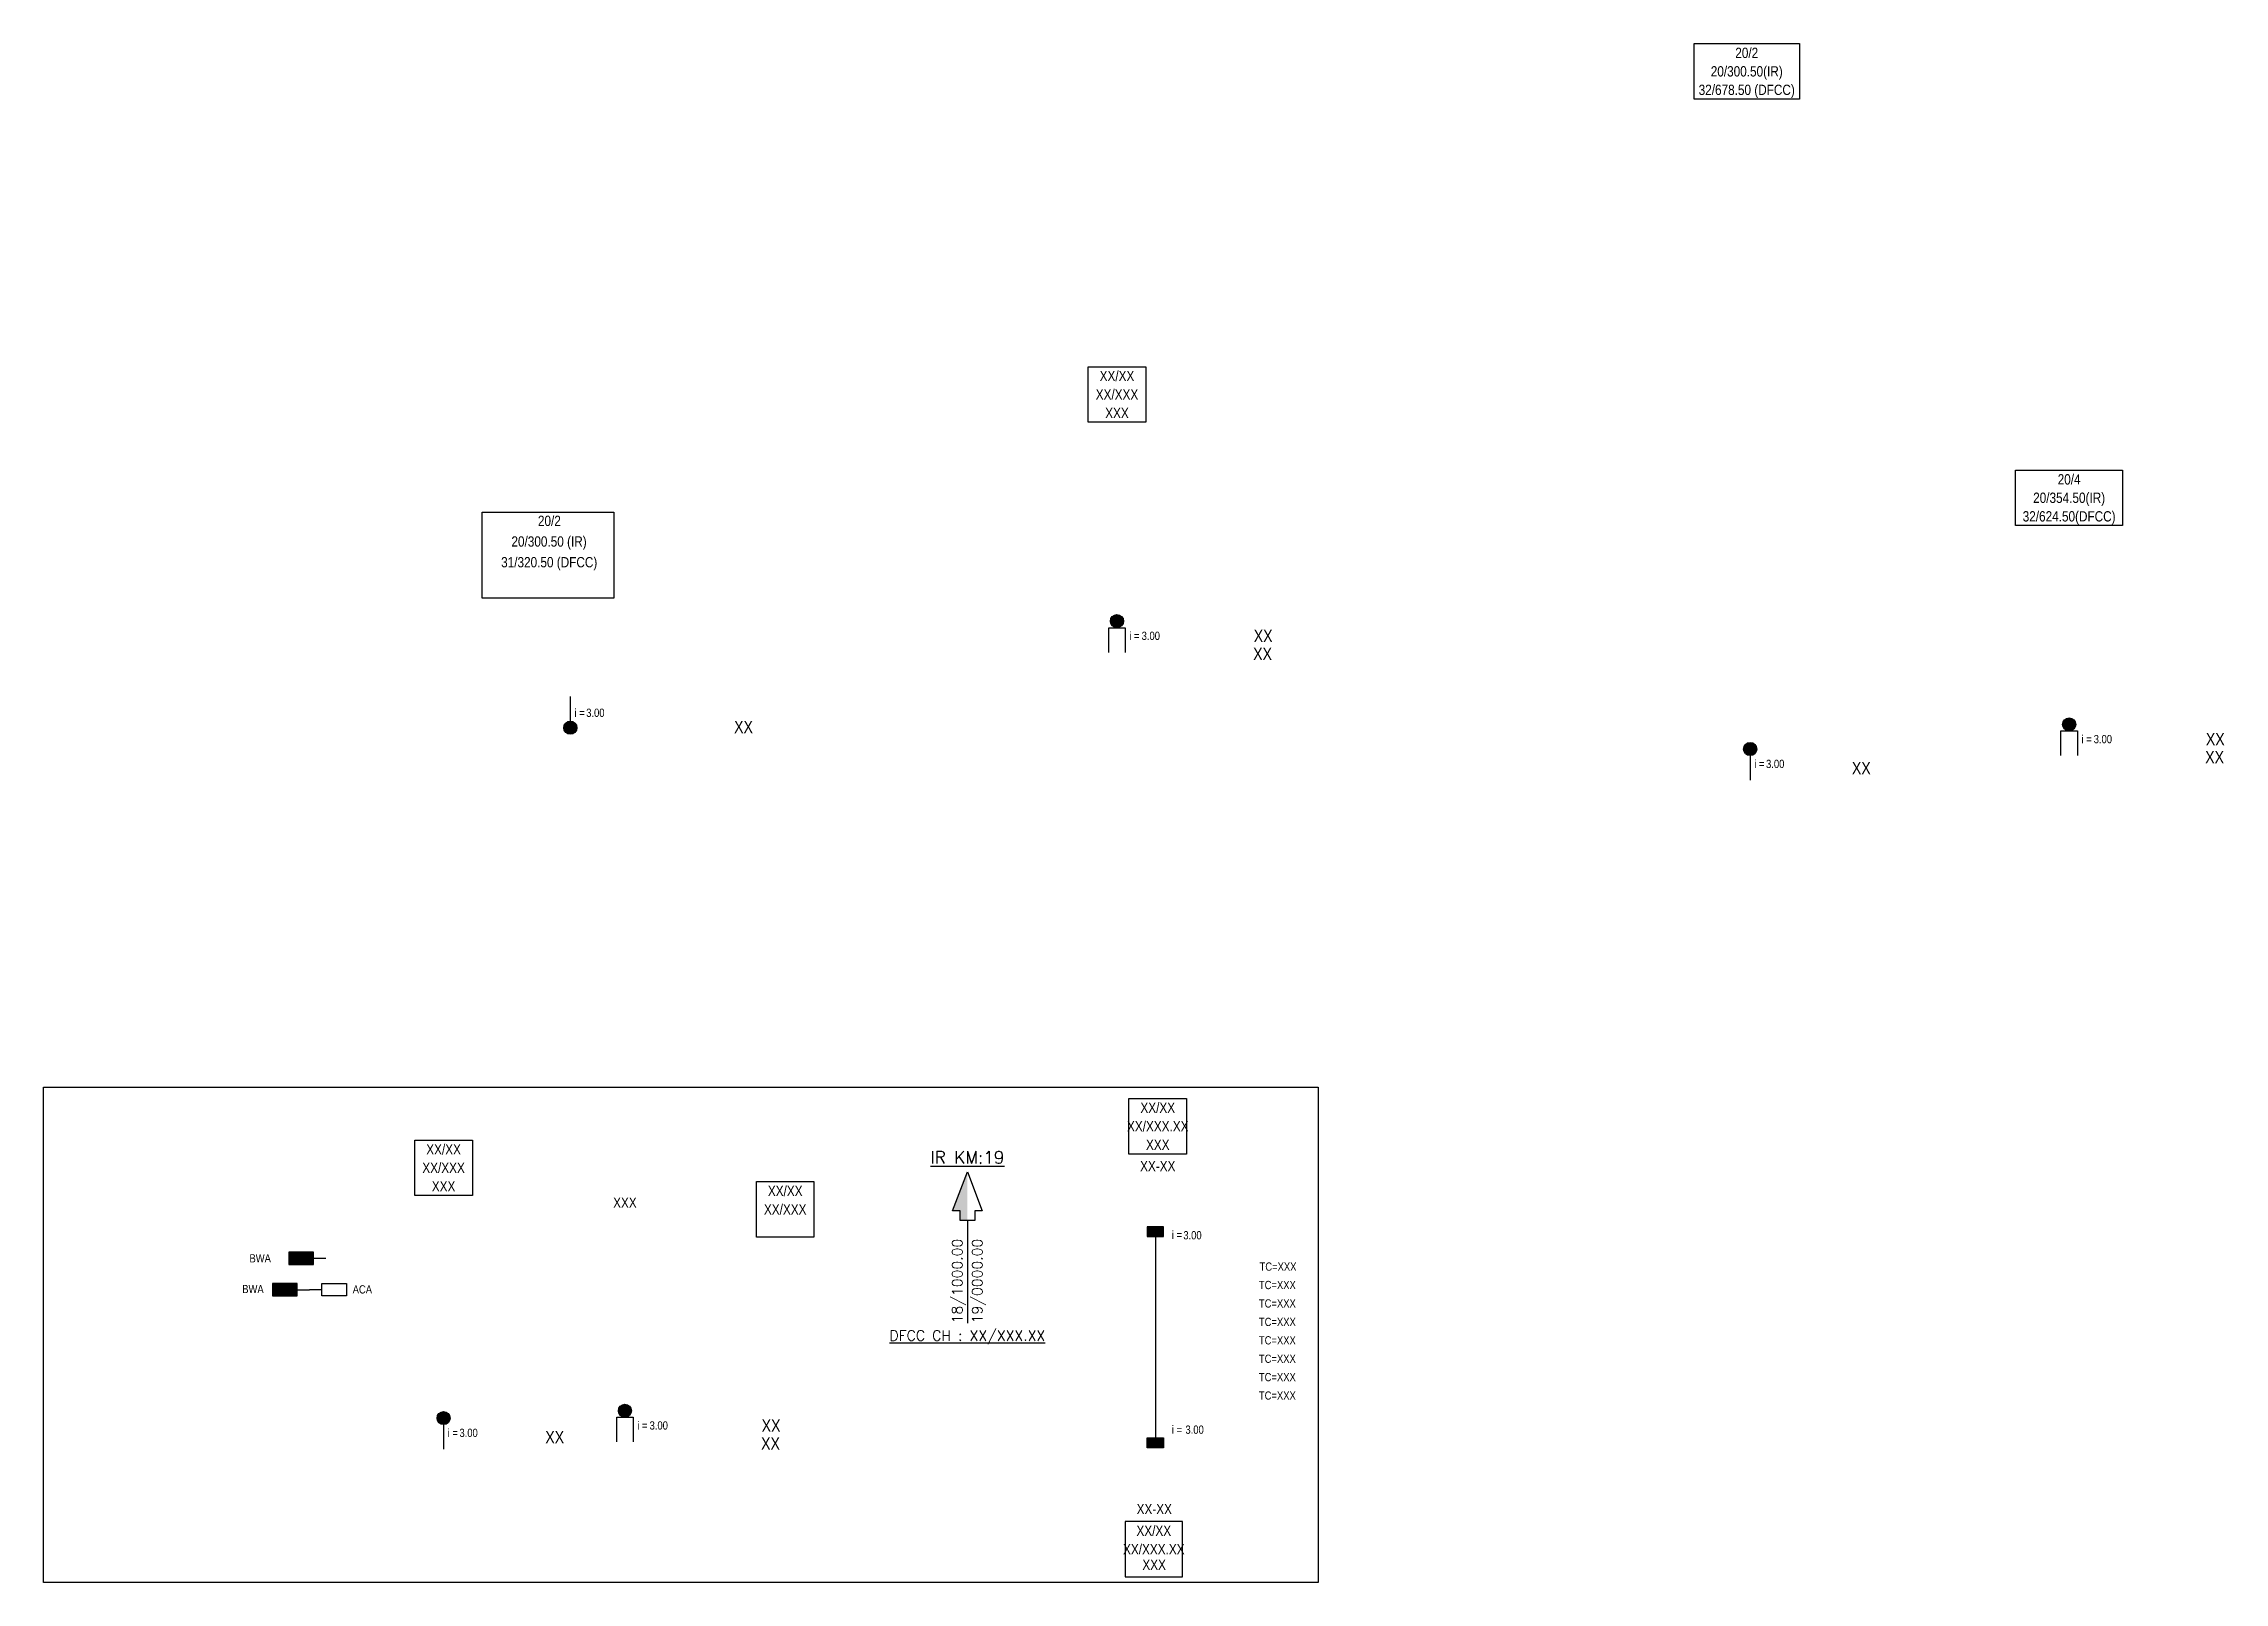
# Model space of a CAD drawing. Header units: metres. Extents: x -21565 to -21299, y 8906 to 9093.
import ezdxf
from ezdxf.enums import TextEntityAlignment as Align

# ---------------------------------------------------------------- set-up
doc = ezdxf.new("R2010")
doc.units = ezdxf.units.M
doc.header["$MEASUREMENT"] = 0
for name, color, linetype in [('OHE-MAIN', 7, 'Continuous'), ('OHE-RECT-SS LOCATION BORDER', 7, 'Continuous'), ('OHE-SYM-IR ANC', 7, 'Continuous'), ('OHE-SYM-IR KM', 7, 'Continuous'), ('OHE-SYM-IR MAST', 7, 'Continuous'), ('OHE-SYM-IR PORTAL', 7, 'Continuous'), ('OHE-SYM-STRUCTURE', 7, 'Continuous'), ('OHE-TXT-DFCC TC', 7, 'Continuous'), ('OHE-TXT-LOCATION CHAINAGE', 7, 'Continuous'), ('OHE-TXT-LOCATION NUMBER', 7, 'Continuous'), ('OHE-TXT-LOCATION STRUCTURE TYPE', 7, 'Continuous'), ('OHE-TXT-SPAN', 7, 'Continuous'), ('OHE-TXT-STRUCTURE IMPLANATION', 7, 'Continuous')]:
    doc.layers.add(name, color=color, linetype=linetype)
doc.styles.add('AERIAL NARROW-HIDE INFORMATION', font='ARIALN.TTF')
doc.styles.add('AERIAL NARROW-MAIN', font='ARIALN.TTF')
doc.styles.add('ROMANT-GENERAL', font='romant.shx')

# ---------------------------------------------------------------- blocks, each defined once
blk = doc.blocks.new('*U56')
at = {"layer": 'OHE-SYM-IR ANC'}
h = blk.add_hatch(color=256, dxfattribs=at)
h.dxf.hatch_style = 1
h.paths.add_polyline_path([(-1.5, -0.75), (-1.5, 0.75), (-4.5, 0.75), (-4.5, -0.75)])
blk.add_line((-1.5, 0), (0, 0), dxfattribs=at)
blk.add_lwpolyline([(-1.5, -0.75), (-1.5, 0.75), (-4.5, 0.75), (-4.5, -0.75)], close=True, dxfattribs=at)
at = {"layer": 'OHE-SYM-IR ANC', "style": 'AERIAL NARROW-MAIN'}
blk.add_attdef('ANCHOR_TYPE1', text='', height=1, dxfattribs=at).set_placement((-8, 0), align=Align.MIDDLE_CENTER)
at = {"layer": 'OHE-SYM-IR ANC', "style": 'AERIAL NARROW-HIDE INFORMATION', "flags": 1}
for tag, p in [('ANCHOR_NATURE1', (-10.33, -2.51)), ('ANCHOR_FOUNDATION1', (-10.33, -4.21)), ('WIRE_SYSTEM', (-10.39, -6.01))]:
    blk.add_attdef(tag, text='', height=1, dxfattribs=at).set_placement(p, align=Align.MIDDLE_CENTER)
blk = doc.blocks.new('*U57')
at = {"layer": 'OHE-SYM-IR ANC'}
h = blk.add_hatch(color=256, dxfattribs=at)
h.dxf.hatch_style = 1
h.paths.add_polyline_path([(-1.5, -0.75), (-1.5, 0.75), (-4.5, 0.75), (-4.5, -0.75)])
for p in [(-1.5, 0), (1.5, 0)]:
    blk.add_line(p, (0, 0), dxfattribs=at)
for points in [[(-1.5, -0.75), (-1.5, 0.75), (-4.5, 0.75), (-4.5, -0.75)], [(1.5, -0.75), (1.5, 0.75), (4.5, 0.75), (4.5, -0.75)]]:
    blk.add_lwpolyline(points, close=True, dxfattribs=at)
at = {"layer": 'OHE-SYM-IR ANC', "style": 'AERIAL NARROW-MAIN'}
for tag, p in [('ANCHOR_TYPE1', (-8.82, -2.36)), ('ANCHOR_TYPE2', (8.42, -2.52))]:
    blk.add_attdef(tag, text='', height=1, dxfattribs=at).set_placement(p, align=Align.MIDDLE_CENTER)
at = {"layer": 'OHE-SYM-IR ANC', "style": 'AERIAL NARROW-HIDE INFORMATION', "flags": 1}
for tag, p in [('ANCHOR_NATURE1', (-8.82, -5.11)), ('ANCHOR_NATURE2', (8.42, -5.11)), ('ANCHOR_FOUNDATION1', (-8.82, -6.49)), ('WIRE_SYSTEM1', (-8.94, -8)), ('ANCHOR_FOUNDATION2', (8.42, -6.41)), ('WIRE_SYSTEM2', (8.37, -8))]:
    blk.add_attdef(tag, text='', height=1, dxfattribs=at).set_placement(p, align=Align.MIDDLE_CENTER)
blk = doc.blocks.new('IR_KM_STONE')
at = {"layer": 'OHE-SYM-IR KM'}
h = blk.add_hatch(color=256, dxfattribs=at)
h.dxf.hatch_style = 1
h.paths.add_polyline_path([(0, 0), (-1.8, -4.74), (-0.89, -4.74), (-0.89, -5.93), (0, -5.93)])
blk.add_line((0, -5.93), (0, -18.43), dxfattribs=at)
blk.add_lwpolyline([(-0.89, -4.74), (-1.8, -4.74), (0, 0), (1.8, -4.74), (0.89, -4.74), (0.89, -5.93), (-0.89, -5.93)], close=True, dxfattribs=at)
at = {"layer": 'OHE-SYM-IR KM', "style": 'ROMANT-GENERAL'}
blk.add_attdef('KM', text='', height=1.5, dxfattribs=at).set_placement((0, 1), align=Align.CENTER)
for tag, p in [('RIGHT_KM', (1.82, -18.43)), ('LEFT_KM', (-0.61, -18.43))]:
    blk.add_attdef(tag, p, '', height=1.25, rotation=90, dxfattribs=at)
blk.add_attdef('DFCC_CHAINAGE', text='', height=1.25, dxfattribs=at).set_placement((0, -19.93), align=Align.MIDDLE_CENTER)
blk = doc.blocks.new('*U63')
at = {"layer": 'OHE-SYM-IR MAST'}
h = blk.add_hatch(color=256, dxfattribs=at)
h.dxf.hatch_style = 1
h.paths.add_polyline_path([(0.8, 0.8, 1), (-0.8, 0.8, 1)])
blk.add_line((0, 0), (0, -3), dxfattribs=at)
blk.add_lwpolyline([(-3.5, 34.62), (3.5, 34.62), (3.5, 27.87), (-3.5, 27.87)], close=True, dxfattribs=at)
blk.add_circle((0, 0.8), 0.8, dxfattribs=at)
at = {"layer": 'OHE-SYM-IR MAST', "style": 'AERIAL NARROW-MAIN'}
blk.add_text('i =', height=1, dxfattribs=at).set_placement((0.5, -1.5))
for tag, height, p in [('MAST_CHAINAGE1', 1.25, (0, 31.25)), ('MAST_NUMBER1', 1.25, (0, 33.5)), ('MAST_CHAINAGE2', 1.25, (0, 29)), ('SPAN1', 1.5, (13.52, -1.53))]:
    blk.add_attdef(tag, text='', height=height, dxfattribs=at).set_placement(p, align=Align.MIDDLE_CENTER)
blk.add_attdef('IMPLANTATION1', (1.93, -1.5), '', height=1, dxfattribs=at)
blk = doc.blocks.new('*U74')
at = {"layer": 'OHE-SYM-IR MAST'}
h = blk.add_hatch(color=256, dxfattribs=at)
h.dxf.hatch_style = 1
h.paths.add_polyline_path([(0.8, 0.8, 1), (-0.8, 0.8, 1)])
blk.add_lwpolyline([(16, 28.68), (23, 28.68), (23, 21.93), (16, 21.93)], close=True, dxfattribs=at)
blk.add_lwpolyline([(-1, -3), (-1, 0), (1, 0), (1, -3)], dxfattribs=at)
blk.add_circle((0, 0.8), 0.8, dxfattribs=at)
at = {"layer": 'OHE-SYM-IR MAST', "style": 'AERIAL NARROW-MAIN'}
blk.add_text('i =', height=1, dxfattribs=at).set_placement((1.5, -1.5))
for tag, height, p in [('MAST_NUMBER1', 1.25, (19.5, 27.56)), ('CHAINAGE1', 1.25, (19.5, 25.31)), ('CHAINAGE2', 1.25, (19.5, 23.06)), ('SPAN2', 1.5, (17.7, -3.19)), ('SPAN1', 1.5, (17.78, -1))]:
    blk.add_attdef(tag, text='', height=height, dxfattribs=at).set_placement(p, align=Align.MIDDLE_CENTER)
blk.add_attdef('IMPLANTATION1', (2.99, -1.49), '', height=1, dxfattribs=at)
blk = doc.blocks.new('*U58')
at = {"layer": 'OHE-SYM-STRUCTURE', "linetype": 'ByBlock', "lineweight": -2}
h = blk.add_hatch(color=0, dxfattribs=at)
h.dxf.hatch_style = 1
h.paths.add_polyline_path([(-1, 24.5), (1, 24.5), (1, 25.7), (-1, 25.7)])
h = blk.add_hatch(color=0, dxfattribs=at)
h.dxf.hatch_style = 1
h.paths.add_polyline_path([(-1, -1.2), (1, -1.2), (1, 0), (-1, 0)])
at = {"layer": 'OHE-SYM-IR PORTAL', "linetype": 'ByBlock', "lineweight": -2}
blk.add_line((0, 24.5, 0), (0, 0), dxfattribs=at)
at = {"layer": 'OHE-SYM-IR PORTAL', "linetype": 'ByBlock', "lineweight": -2, "elevation": 0}
for points in [[(-3.21, 41.29), (3.79, 41.29), (3.79, 34.54), (-3.21, 34.54)], [(-1, 24.5), (1, 24.5), (1, 25.7), (-1, 25.7), (-1, 24.5)], [(-1, 0), (1, 0), (1, -1.2), (-1, -1.2)]]:
    blk.add_lwpolyline(points, close=True, dxfattribs=at)
at = {"layer": 'OHE-SYM-IR PORTAL', "linetype": 'ByBlock', "lineweight": -2}
blk.add_lwpolyline([(-3.68, -16.92), (3.32, -16.92), (3.32, -10.17), (-3.68, -10.17)], close=True, dxfattribs=at)
at = {"layer": 'OHE-SYM-IR PORTAL', "linetype": 'ByBlock', "lineweight": -2, "style": 'AERIAL NARROW-MAIN'}
for p in [(2, 24.2, 0), (2, 0.5, 0)]:
    blk.add_text('i =', height=1, dxfattribs=at).set_placement(p)
for tag, height, p in [('CS1', 1.25, (0, 56.63, 0)), ('MAST_NUMBER1', 1.25, (0.29, 40.17, 0)), ('CHAINAGE1', 1.25, (0.29, 37.92, 0)), ('MAST_TYPE1', 1.25, (0.29, 35.67, 0)), ('TC1', 1, (14.92, 20.84, 0)), ('TC2', 1, (14.85, 18.6, 0)), ('TC3', 1, (14.84, 16.36, 0)), ('TC4', 1, (14.85, 14.12, 0)), ('TC5', 1, (14.84, 11.87, 0)), ('TC6', 1, (14.84, 9.63, 0)), ('TC7', 1, (14.84, 7.39, 0)), ('TC8', 1, (14.84, 5.15, 0)), ('MAST_NUMBER2', 1.25, (-0.18, -11.3)), ('CHAINAGE2', 1.25, (-0.18, -13.55)), ('MAST_TYPE2', 1.25, (-0.15, -15.44)), ('CS2', 1.25, (0, -32.12, 0))]:
    blk.add_attdef(tag, text='', height=height, dxfattribs=at).set_placement(p, align=Align.MIDDLE_CENTER)
for tag, p in [('IMPLANTATION1', (3.4, 24.16, 0)), ('IMPLANTATION2', (3.66, 0.5, 0))]:
    blk.add_attdef(tag, p, '', height=1, dxfattribs=at)
blk = doc.blocks.new('*U64')
at = {"layer": 'OHE-SYM-IR MAST'}
h = blk.add_hatch(color=256, dxfattribs=at)
h.dxf.hatch_style = 1
h.paths.add_polyline_path([(-0.8, -0.8, 1), (0.8, -0.8, 1)])
blk.add_line((0, 0), (0, 3), dxfattribs=at)
blk.add_lwpolyline([(-10.71, 25.42), (5.28, 25.42), (5.28, 14.95), (-10.71, 14.95)], close=True, dxfattribs=at)
blk.add_circle((0, -0.8), 0.8, dxfattribs=at)
at = {"layer": 'OHE-SYM-IR MAST', "style": 'AERIAL NARROW-MAIN'}
blk.add_text('i =', height=1, dxfattribs=at).set_placement((0.5, 0.5))
for tag, height, p in [('MAST_NUMBER1', 1.25, (-2.55, 24.36)), ('MAST_CHAINAGE1', 1.25, (-2.59, 21.86)), ('MAST_CHAINAGE2', 1.25, (-2.58, 19.33)), ('SPAN1', 1.5, (13.52, -1.53))]:
    blk.add_attdef(tag, text='', height=height, dxfattribs=at).set_placement(p, align=Align.MIDDLE_CENTER)
blk.add_attdef('IMPLANTATION1', (1.93, 0.51), '', height=1, dxfattribs=at)
blk = doc.blocks.new('*U65')
at = {"layer": 'OHE-SYM-IR MAST'}
h = blk.add_hatch(color=256, dxfattribs=at)
h.dxf.hatch_style = 1
h.paths.add_polyline_path([(0.8, 0.8, 1), (-0.8, 0.8, 1)])
blk.add_line((0, 0), (0, -3), dxfattribs=at)
blk.add_lwpolyline([(-6.83, 86.64), (5.98, 86.64), (5.98, 79.89), (-6.83, 79.89)], close=True, dxfattribs=at)
blk.add_circle((0, 0.8), 0.8, dxfattribs=at)
at = {"layer": 'OHE-SYM-IR MAST', "style": 'AERIAL NARROW-MAIN'}
blk.add_text('i =', height=1, dxfattribs=at).set_placement((0.5, -1.5))
for tag, height, p in [('MAST_NUMBER1', 1.25, (-0.42, 85.52)), ('MAST_CHAINAGE1', 1.25, (-0.42, 83.27)), ('MAST_CHAINAGE2', 1.25, (-0.42, 81.02)), ('SPAN1', 1.5, (13.52, -1.53))]:
    blk.add_attdef(tag, text='', height=height, dxfattribs=at).set_placement(p, align=Align.MIDDLE_CENTER)
blk.add_attdef('IMPLANTATION1', (1.93, -1.5), '', height=1, dxfattribs=at)
blk = doc.blocks.new('*U68')
at = {"layer": 'OHE-SYM-IR MAST'}
h = blk.add_hatch(color=256, dxfattribs=at)
h.dxf.hatch_style = 1
h.paths.add_polyline_path([(0.8, 0.8, 1), (-0.8, 0.8, 1)])
blk.add_lwpolyline([(-3.5, 31.75), (3.5, 31.75), (3.5, 25), (-3.5, 25)], close=True, dxfattribs=at)
blk.add_lwpolyline([(-1, -3), (-1, 0), (1, 0), (1, -3)], dxfattribs=at)
blk.add_circle((0, 0.8), 0.8, dxfattribs=at)
at = {"layer": 'OHE-SYM-IR MAST', "style": 'AERIAL NARROW-MAIN'}
blk.add_text('i =', height=1, dxfattribs=at).set_placement((1.5, -1.5))
for tag, height, p in [('MAST_NUMBER1', 1.25, (0, 30.62)), ('CHAINAGE1', 1.25, (0, 28.38)), ('CHAINAGE2', 1.25, (0, 26.12)), ('SPAN2', 1.5, (17.7, -3.19)), ('SPAN1', 1.5, (17.78, -1))]:
    blk.add_attdef(tag, text='', height=height, dxfattribs=at).set_placement(p, align=Align.MIDDLE_CENTER)
blk.add_attdef('IMPLANTATION1', (2.99, -1.49), '', height=1, dxfattribs=at)
blk = doc.blocks.new('*U90')
at = {"layer": 'OHE-SYM-STRUCTURE', "linetype": 'ByBlock', "lineweight": -2}
h = blk.add_hatch(color=0, dxfattribs=at)
h.dxf.hatch_style = 1
h.paths.add_polyline_path([(0.8, 0.8, 1), (-0.8, 0.8, 1)])
at = {"layer": 'OHE-RECT-SS LOCATION BORDER', "color": 0, "linetype": 'ByBlock', "lineweight": -2}
blk.add_lwpolyline([(-6.51, 31.75), (6.51, 31.75), (6.51, 25), (-6.51, 25)], close=True, dxfattribs=at)
at = {"layer": 'OHE-SYM-STRUCTURE', "color": 0, "linetype": 'ByBlock', "lineweight": -2}
blk.add_lwpolyline([(-1, -3), (-1, 0), (1, 0), (1, -3)], dxfattribs=at)
blk.add_circle((0, 0.8), 0.8, dxfattribs=at)
at = {"layer": 'OHE-TXT-DFCC TC', "color": 0, "linetype": 'ByBlock', "lineweight": -2, "style": 'AERIAL NARROW-MAIN', "flags": 1}
blk.add_attdef('TS', text='', height=1, dxfattribs=at).set_placement((0, -8), align=Align.MIDDLE_CENTER)
at = {"layer": 'OHE-TXT-LOCATION CHAINAGE', "color": 0, "linetype": 'ByBlock', "lineweight": -2, "style": 'AERIAL NARROW-MAIN'}
blk.add_attdef('MAST_CHAINAGE1', text='', height=1.25, dxfattribs=at).set_placement((0, 28.38), align=Align.MIDDLE_CENTER)
at = {"layer": 'OHE-TXT-LOCATION NUMBER', "color": 0, "linetype": 'ByBlock', "lineweight": -2, "style": 'AERIAL NARROW-MAIN'}
blk.add_attdef('MAST_NUMBER1', text='', height=1.25, dxfattribs=at).set_placement((0, 30.62), align=Align.MIDDLE_CENTER)
at = {"layer": 'OHE-TXT-LOCATION STRUCTURE TYPE', "color": 0, "linetype": 'ByBlock', "lineweight": -2, "style": 'AERIAL NARROW-MAIN'}
blk.add_attdef('MAST_CHAINAGE2', text='', height=1.25, dxfattribs=at).set_placement((0, 26.12), align=Align.MIDDLE_CENTER)
at = {"layer": 'OHE-TXT-SPAN', "color": 0, "linetype": 'ByBlock', "lineweight": -2, "style": 'AERIAL NARROW-MAIN'}
for tag, p in [('SPAN2', (17.7, -3.19)), ('SPAN1', (17.78, -1))]:
    blk.add_attdef(tag, text='', height=1.5, dxfattribs=at).set_placement(p, align=Align.MIDDLE_CENTER)
at = {"layer": 'OHE-TXT-STRUCTURE IMPLANATION', "color": 0, "linetype": 'ByBlock', "lineweight": -2, "style": 'AERIAL NARROW-MAIN'}
blk.add_text('i =', height=1, dxfattribs=at).set_placement((1.5, -1.5))
blk.add_attdef('IMPLANTATION1', (2.99, -1.49), '', height=1, dxfattribs=at)

msp = doc.modelspace()

# ---------------------------------------------------------------- linework, layer by layer
at = {"layer": 'OHE-MAIN'}
msp.add_lwpolyline([(-21564.6, 8966.35), (-21409.55, 8966.35), (-21409.55, 8906.1), (-21564.6, 8906.1)], close=True, dxfattribs=at)

# ---------------------------------------------------------------- block references
for name, p, values in [('*U65', (-21356.99, 9006.71), {'IMPLANTATION1': '3.00', 'SPAN1': 'XX', 'MAST_NUMBER1': '20/2', 'MAST_CHAINAGE1': '20/300.50(IR)', 'MAST_CHAINAGE2': '32/678.50 (DFCC)'}), ('*U90', (-21318.19, 9009.71), {'IMPLANTATION1': '3.00', 'SPAN1': 'XX', 'SPAN2': 'XX', 'MAST_NUMBER1': '20/4', 'MAST_CHAINAGE1': '20/354.50(IR)', 'MAST_CHAINAGE2': '32/624.50(DFCC)'}), ('IR_KM_STONE', (-21452.22, 8956.06), {'KM': '%%UIR KM:19', 'LEFT_KM': '18/1000.00', 'RIGHT_KM': '19/0000.00', 'DFCC_CHAINAGE': '%%UDFCC CH : XX/XXX.XX'}), ('*U56', (-21530.25, 8945.54), {'ANCHOR_TYPE1': 'BWA'})]:
    msp.add_blockref(name, p, dxfattribs=at).add_auto_attribs(values)
ref = msp.add_blockref('*U68', (-21434.02, 9022.28), dxfattribs=at)
ref.add_attrib('IMPLANTATION1', '3.00', (-21431.02, 9020.79), dxfattribs={"layer": 'OHE-SYM-IR MAST', "height": 1, "style": 'AERIAL NARROW-MAIN'})
ref.add_attrib('SPAN1', 'XX', dxfattribs={"layer": 'OHE-SYM-IR MAST', "height": 1.5, "style": 'AERIAL NARROW-MAIN'}).set_placement((-21416.24, 9021.28), align=Align.MIDDLE_CENTER)
ref.add_attrib('SPAN2', 'XX', dxfattribs={"layer": 'OHE-SYM-IR MAST', "height": 1.5, "style": 'AERIAL NARROW-MAIN'}).set_placement((-21416.31, 9019.09), align=Align.MIDDLE_CENTER)
ref.add_attrib('MAST_NUMBER1', 'XX/XX', dxfattribs={"layer": 'OHE-SYM-IR MAST', "height": 1.25, "style": 'AERIAL NARROW-MAIN'}).set_placement((-21434.02, 9052.91), align=Align.MIDDLE_CENTER)
ref.add_attrib('CHAINAGE1', 'XX/XXX', dxfattribs={"layer": 'OHE-SYM-IR MAST', "height": 1.25, "style": 'AERIAL NARROW-MAIN'}).set_placement((-21434.02, 9050.66), align=Align.MIDDLE_CENTER)
ref.add_attrib('MAST_TYPE1', 'XXX', dxfattribs={"layer": 'OHE-SYM-IR MAST', "height": 1.25, "style": 'AERIAL NARROW-MAIN'}).set_placement((-21434.02, 9048.41), align=Align.MIDDLE_CENTER)
ref = msp.add_blockref('*U64', (-21500.52, 9010.91), dxfattribs=at)
ref.add_attrib('IMPLANTATION1', '3.00', (-21498.59, 9011.43), dxfattribs={"layer": 'OHE-SYM-IR MAST', "height": 1, "style": 'AERIAL NARROW-MAIN'})
ref.add_attrib('SPAN1', 'XX', dxfattribs={"layer": 'OHE-SYM-IR MAST', "height": 1.5, "style": 'AERIAL NARROW-MAIN'}).set_placement((-21479.45, 9010.19), align=Align.MIDDLE_CENTER)
ref.add_attrib('MAST_NUMBER1', '20/2', dxfattribs={"layer": 'OHE-SYM-IR MAST', "height": 1.25, "style": 'AERIAL NARROW-MAIN'}).set_placement((-21503.07, 9035.28), align=Align.MIDDLE_CENTER)
ref.add_attrib('MAST_CHAINAGE1', '20/300.50 (IR)', dxfattribs={"layer": 'OHE-SYM-IR MAST', "height": 1.25, "style": 'AERIAL NARROW-MAIN'}).set_placement((-21503.11, 9032.77), align=Align.MIDDLE_CENTER)
ref.add_attrib('MAST_CHAINAGE2', '31/320.50 (DFCC)', dxfattribs={"layer": 'OHE-SYM-IR MAST', "height": 1.25, "style": 'AERIAL NARROW-MAIN'}).set_placement((-21503.09, 9030.25), align=Align.MIDDLE_CENTER)
ref = msp.add_blockref('*U58', (-21429.35, 8923.69), dxfattribs=at)
ref.add_attrib('IMPLANTATION1', '3.00', (-21425.95, 8947.85, 0), dxfattribs={"layer": 'OHE-SYM-IR PORTAL', "linetype": 'ByBlock', "lineweight": -2, "height": 1, "style": 'AERIAL NARROW-MAIN'})
ref.add_attrib('IMPLANTATION2', '3.00', (-21425.69, 8924.19, 0), dxfattribs={"layer": 'OHE-SYM-IR PORTAL', "linetype": 'ByBlock', "lineweight": -2, "height": 1, "style": 'AERIAL NARROW-MAIN'})
ref.add_attrib('MAST_NUMBER1', 'XX/XX', dxfattribs={"layer": 'OHE-SYM-IR PORTAL', "linetype": 'ByBlock', "lineweight": -2, "height": 1.25, "style": 'AERIAL NARROW-MAIN'}).set_placement((-21429.06, 8963.86, 0), align=Align.MIDDLE_CENTER)
ref.add_attrib('CHAINAGE1', 'XX/XXX.XX', dxfattribs={"layer": 'OHE-SYM-IR PORTAL', "linetype": 'ByBlock', "lineweight": -2, "height": 1.25, "style": 'AERIAL NARROW-MAIN'}).set_placement((-21429.06, 8961.61, 0), align=Align.MIDDLE_CENTER)
ref.add_attrib('MAST_TYPE1', 'XXX', dxfattribs={"layer": 'OHE-SYM-IR PORTAL', "linetype": 'ByBlock', "lineweight": -2, "height": 1.25, "style": 'AERIAL NARROW-MAIN'}).set_placement((-21429.06, 8959.36, 0), align=Align.MIDDLE_CENTER)
ref.add_attrib('MAST_NUMBER2', 'XX/XX', dxfattribs={"layer": 'OHE-SYM-IR PORTAL', "linetype": 'ByBlock', "lineweight": -2, "height": 1.25, "style": 'AERIAL NARROW-MAIN'}).set_placement((-21429.54, 8912.39), align=Align.MIDDLE_CENTER)
ref.add_attrib('CHAINAGE2', 'XX/XXX.XX', dxfattribs={"layer": 'OHE-SYM-IR PORTAL', "linetype": 'ByBlock', "lineweight": -2, "height": 1.25, "style": 'AERIAL NARROW-MAIN'}).set_placement((-21429.54, 8910.14), align=Align.MIDDLE_CENTER)
ref.add_attrib('MAST_TYPE2', 'XXX', dxfattribs={"layer": 'OHE-SYM-IR PORTAL', "linetype": 'ByBlock', "lineweight": -2, "height": 1.25, "style": 'AERIAL NARROW-MAIN'}).set_placement((-21429.5, 8908.25), align=Align.MIDDLE_CENTER)
ref.add_attrib('CS1', 'XX-XX', dxfattribs={"layer": 'OHE-SYM-IR PORTAL', "linetype": 'ByBlock', "lineweight": -2, "height": 1.25, "style": 'AERIAL NARROW-MAIN'}).set_placement((-21429.06, 8956.76, 0), align=Align.MIDDLE_CENTER)
ref.add_attrib('CS2', 'XX-XX', dxfattribs={"layer": 'OHE-SYM-IR PORTAL', "linetype": 'ByBlock', "lineweight": -2, "height": 1.25, "style": 'AERIAL NARROW-MAIN'}).set_placement((-21429.48, 8915.03, 0), align=Align.MIDDLE_CENTER)
ref.add_attrib('TC1', 'TC=XXX', dxfattribs={"layer": 'OHE-SYM-IR PORTAL', "linetype": 'ByBlock', "lineweight": -2, "height": 1, "style": 'AERIAL NARROW-MAIN'}).set_placement((-21414.43, 8944.53, 0), align=Align.MIDDLE_CENTER)
ref.add_attrib('TC2', 'TC=XXX', dxfattribs={"layer": 'OHE-SYM-IR PORTAL', "linetype": 'ByBlock', "lineweight": -2, "height": 1, "style": 'AERIAL NARROW-MAIN'}).set_placement((-21414.51, 8942.29, 0), align=Align.MIDDLE_CENTER)
ref.add_attrib('TC3', 'TC=XXX', dxfattribs={"layer": 'OHE-SYM-IR PORTAL', "linetype": 'ByBlock', "lineweight": -2, "height": 1, "style": 'AERIAL NARROW-MAIN'}).set_placement((-21414.51, 8940.05, 0), align=Align.MIDDLE_CENTER)
ref.add_attrib('TC4', 'TC=XXX', dxfattribs={"layer": 'OHE-SYM-IR PORTAL', "linetype": 'ByBlock', "lineweight": -2, "height": 1, "style": 'AERIAL NARROW-MAIN'}).set_placement((-21414.51, 8937.8, 0), align=Align.MIDDLE_CENTER)
ref.add_attrib('TC5', 'TC=XXX', dxfattribs={"layer": 'OHE-SYM-IR PORTAL', "linetype": 'ByBlock', "lineweight": -2, "height": 1, "style": 'AERIAL NARROW-MAIN'}).set_placement((-21414.51, 8935.56, 0), align=Align.MIDDLE_CENTER)
ref.add_attrib('TC6', 'TC=XXX', dxfattribs={"layer": 'OHE-SYM-IR PORTAL', "linetype": 'ByBlock', "lineweight": -2, "height": 1, "style": 'AERIAL NARROW-MAIN'}).set_placement((-21414.51, 8933.32, 0), align=Align.MIDDLE_CENTER)
ref.add_attrib('TC7', 'TC=XXX', dxfattribs={"layer": 'OHE-SYM-IR PORTAL', "linetype": 'ByBlock', "lineweight": -2, "height": 1, "style": 'AERIAL NARROW-MAIN'}).set_placement((-21414.51, 8931.08, 0), align=Align.MIDDLE_CENTER)
ref.add_attrib('TC8', 'TC=XXX', dxfattribs={"layer": 'OHE-SYM-IR PORTAL', "linetype": 'ByBlock', "lineweight": -2, "height": 1, "style": 'AERIAL NARROW-MAIN'}).set_placement((-21414.51, 8928.84, 0), align=Align.MIDDLE_CENTER)
ref = msp.add_blockref('*U63', (-21515.94, 8925.3), dxfattribs=at)
ref.add_attrib('IMPLANTATION1', '3.00', (-21514.01, 8923.8), dxfattribs={"layer": 'OHE-SYM-IR MAST', "height": 1, "style": 'AERIAL NARROW-MAIN'})
ref.add_attrib('SPAN1', 'XX', dxfattribs={"layer": 'OHE-SYM-IR MAST', "height": 1.5, "style": 'AERIAL NARROW-MAIN'}).set_placement((-21502.42, 8923.77), align=Align.MIDDLE_CENTER)
ref.add_attrib('MAST_NUMBER1', 'XX/XX', dxfattribs={"layer": 'OHE-SYM-IR MAST', "height": 1.25, "style": 'AERIAL NARROW-MAIN'}).set_placement((-21515.94, 8958.8), align=Align.MIDDLE_CENTER)
ref.add_attrib('MAST_CHAINAGE1', 'XX/XXX', dxfattribs={"layer": 'OHE-SYM-IR MAST', "height": 1.25, "style": 'AERIAL NARROW-MAIN'}).set_placement((-21515.94, 8956.55), align=Align.MIDDLE_CENTER)
ref.add_attrib('MAST_TYPE1', 'XXX', dxfattribs={"layer": 'OHE-SYM-IR MAST', "height": 1.25, "style": 'AERIAL NARROW-MAIN'}).set_placement((-21515.94, 8954.3), align=Align.MIDDLE_CENTER)
ref = msp.add_blockref('*U74', (-21493.88, 8926.19), dxfattribs=at)
ref.add_attrib('IMPLANTATION1', '3.00', (-21490.88, 8924.7), dxfattribs={"layer": 'OHE-SYM-IR MAST', "height": 1, "style": 'AERIAL NARROW-MAIN'})
ref.add_attrib('SPAN1', 'XX', dxfattribs={"layer": 'OHE-SYM-IR MAST', "height": 1.5, "style": 'AERIAL NARROW-MAIN'}).set_placement((-21476.1, 8925.18), align=Align.MIDDLE_CENTER)
ref.add_attrib('SPAN2', 'XX', dxfattribs={"layer": 'OHE-SYM-IR MAST', "height": 1.5, "style": 'AERIAL NARROW-MAIN'}).set_placement((-21476.17, 8923), align=Align.MIDDLE_CENTER)
ref.add_attrib('MAST_NUMBER1', 'XX/XX', dxfattribs={"layer": 'OHE-SYM-IR MAST', "height": 1.25, "style": 'AERIAL NARROW-MAIN'}).set_placement((-21474.38, 8953.74), align=Align.MIDDLE_CENTER)
ref.add_attrib('CHAINAGE1', 'XX/XXX', dxfattribs={"layer": 'OHE-SYM-IR MAST', "height": 1.25, "style": 'AERIAL NARROW-MAIN'}).set_placement((-21474.38, 8951.49), align=Align.MIDDLE_CENTER)
ref.add_attrib('MAST_TYPE1', 'XXX', dxfattribs={"layer": 'OHE-SYM-IR MAST', "height": 1.25, "style": 'AERIAL NARROW-MAIN'}).set_placement((-21493.88, 8952.31), align=Align.MIDDLE_CENTER)
ref = msp.add_blockref('*U57', (-21532.24, 8941.72), dxfattribs=at)
ref.add_attrib('ANCHOR_TYPE2', 'ACA', dxfattribs={"layer": 'OHE-SYM-IR ANC', "height": 1, "style": 'AERIAL NARROW-MAIN'}).set_placement((-21525.82, 8941.76), align=Align.MIDDLE_CENTER)
ref.add_attrib('ANCHOR_TYPE1', 'BWA', dxfattribs={"layer": 'OHE-SYM-IR ANC', "height": 1, "style": 'AERIAL NARROW-MAIN'}).set_placement((-21539.13, 8941.8), align=Align.MIDDLE_CENTER)

doc.saveas('drawing.dxf')
